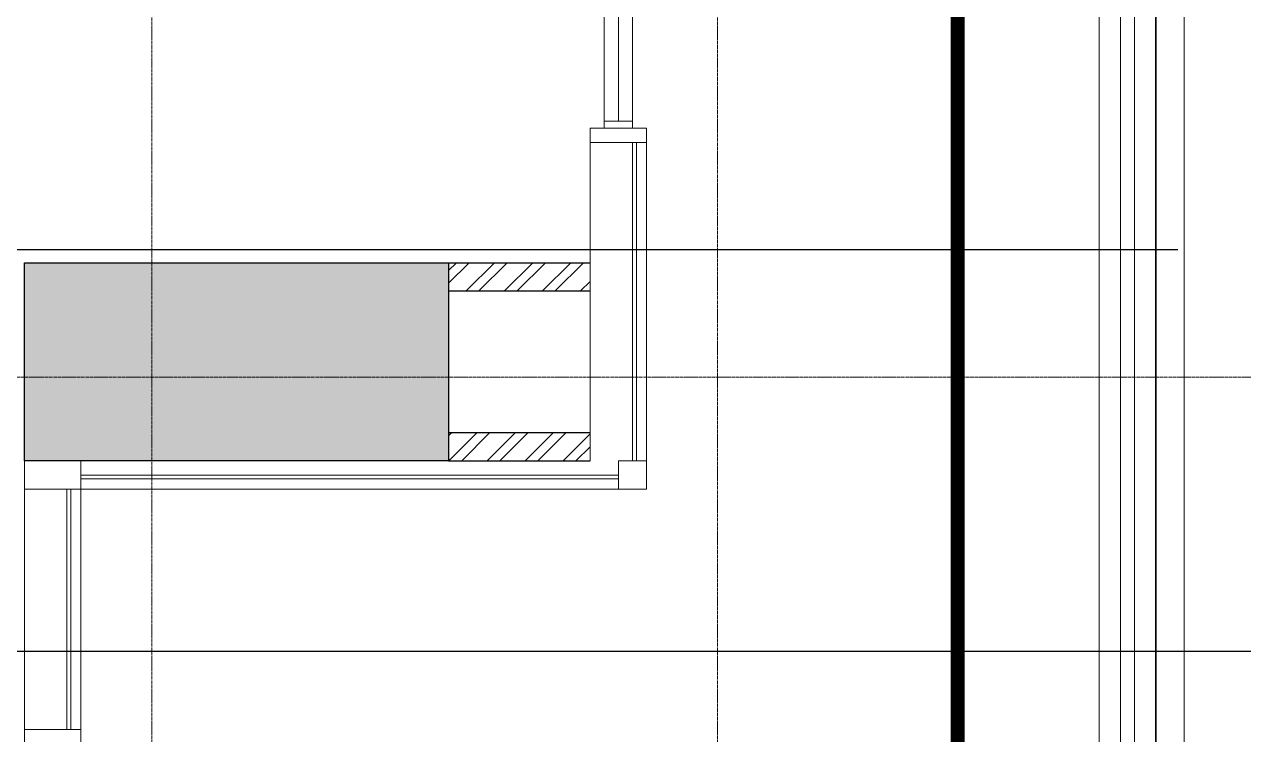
# Model space of a CAD drawing. Header units: millimetres. Extents: x -9226 to 166212, y -13 to 97274.
# Drawn here: x 46500 to 50811, y 49862 to 52372 of the extents above; entities that cross this region are included whole.
import ezdxf

# ---------------------------------------------------------------- set-up
doc = ezdxf.new("R2010")
doc.units = ezdxf.units.MM
doc.linetypes.add('23491-A-XR-GRID$0$23288-XR-Unit GRIDS$0$CENTER2', pattern=[28.575, 19.05, -3.175, 3.175, -3.175])
doc.linetypes.add('23491-GN-XR-PLOT LIMIT$0$DASHED', pattern=[0.75, 0.5, -0.25])
doc.layers.get('0').update_dxf_attribs({"color": 8})
doc.layers.get('Defpoints').update_dxf_attribs({"color": 8})
for name, color, linetype in [('05 - 2ND - 3RD COLUMNS LAYOUT$0$23491-A-XR-GROUND TO PODIUM 3-COL$0$COLUMN', 8, 'Continuous'), ('05 - 2ND - 3RD COLUMNS LAYOUT$0$23491-A-XR-GROUND TO PODIUM 3-COL$0$HATCH', 8, 'Continuous'), ('1.INS', 8, 'Continuous'), ('1.STR', 8, 'Continuous'), ('23491-GN-XR-PLOT LIMIT$0$ARCADE', 8, 'Continuous'), ('23491-GN-XR-PLOT LIMIT$0$BUILDING', 8, 'Continuous'), ('23491-GN-XR-PLOT LIMIT$0$RETAIL', 8, 'Continuous'), ('cloud', 15, 'Continuous')]:
    doc.layers.add(name, color=color, linetype=linetype)
for name, color, linetype, lineweight in [('05 - 2ND - 3RD COLUMNS LAYOUT$0$MH COL', 15, 'Continuous', 0), ('1.TAGGING', 7, 'Continuous', 5), ('1.XREF', 8, 'Continuous', 9), ('23491-A-XR-GRID$0$G-ANNO-GRID', 8, '23491-A-XR-GRID$0$23288-XR-Unit GRIDS$0$CENTER2', 0), ('23491-XR-AR-2ND FLOOR PLAN$0$23491-XR-AR-2ND FLOOR PLAN$0$23491-XR-AR-TYP-FLOOR$0$A-WALL-PATT', 8, 'Continuous', 5), ('23491-XR-AR-2ND FLOOR PLAN$0$23491-XR-AR-2ND FLOOR PLAN$0$A-WALL', 8, 'Continuous', 30), ('23491-XR-AR-2ND FLOOR PLAN$0$23491-XR-AR-TYP FLOOR 2ND TO 18TH$0$23491-XR-AR-TYP-FLOOR$0$A-FLOR-HRAL', 8, 'Continuous', 15), ('23491-XR-AR-2ND FLOOR PLAN$0$23491-XR-AR-TYP FLOOR 2ND TO 18TH$0$23491-XR-AR-TYP-FLOOR$0$A-FLOR-PN00', 8, 'Continuous', 5), ('23491-XR-AR-2ND FLOOR PLAN$0$23491-XR-AR-TYP FLOOR 2ND TO 18TH$0$23491-XR-AR-TYP-FLOOR$0$A-FLOR-PN01', 8, 'Continuous', 9), ('23491-XR-AR-2ND FLOOR PLAN$0$23491-XR-AR-TYP-FLOOR$0$A-Glaz-Sill', 8, 'Continuous', 5), ('23491-XR-AR-2ND FLOOR PLAN$0$23491-XR-AR-TYP-FLOOR$0$A-GLAZ-WNDO', 8, 'Continuous', 13), ('23491-XR-AR-2ND FLOOR PLAN$0$A-ANNO-DIMS', 8, 'Continuous', 5), ('23491-XR-AR-2ND FLOOR PLAN$0$A-WALL-CAVI', 8, 'Continuous', 15), ('23491-XR-AR-2ND FLOOR PLAN$0$NEC- Glass', 8, 'Continuous', 5), ('A-ANNO-DIMS', 8, 'Continuous', 9), ('MH DIM', 15, 'Continuous', 0), ('MH SLAB', 15, 'Continuous', 0)]:
    doc.layers.add(name, color=color, linetype=linetype, lineweight=lineweight)
doc.styles.add('ROMANS', font='isocp.shx', dxfattribs={"width": 0.8})
doc.dimstyles.new('JSE', dxfattribs={"dimtxt": 50, "dimasz": 150, "dimexe": 0.18, "dimexo": 0.0625, "dimgap": 50, "dimtad": 0, "dimdec": 0, "dimrnd": 5, "dimzin": 0, "dimdsep": 46, "dimtxsty": 'ROMANS', "dimcen": 0.09, "dimclrd": 7, "dimclre": 7, "dimclrt": 7, "dimadec": 0, "dimazin": 0, "dimtfac": 1, "dimtdec": 0, "dimtofl": 0, "dimtmove": 0, "dimatfit": 3, "dimfxl": 1, "dimtolj": 1, "dimtzin": 0, "dimarcsym": 1})
doc.dimstyles.new('JSE-1.25', dxfattribs={"dimtxt": 200, "dimasz": 150, "dimexe": 0.18, "dimexo": 0.0625, "dimgap": 20, "dimtad": 1, "dimdec": 0, "dimrnd": 5, "dimzin": 0, "dimdsep": 46, "dimtxsty": 'ROMANS', "dimcen": 0.09, "dimclrd": 256, "dimclre": 256, "dimclrt": 7, "dimadec": 0, "dimazin": 0, "dimtfac": 1, "dimtdec": 0, "dimtofl": 0, "dimtmove": 0, "dimatfit": 3, "dimfxl": 1, "dimtolj": 1, "dimtzin": 0, "dimarcsym": 0})
pattern_1 = [(45, (-0.065, -0.25), (-67.35192, 67.35192), []), (45, (44.84, -0.25), (-67.35192, 67.35192), [])]

# ---------------------------------------------------------------- blocks, each defined once
blk = doc.blocks.new('23491-XR-AR-2ND FLOOR PLAN$0$A$C1cb4348e')
at = {"layer": '23491-XR-AR-2ND FLOOR PLAN$0$23491-XR-AR-TYP-FLOOR$0$A-Glaz-Sill', "color": 8}
for p, q in [((100, 800), (100, 1525)), ((0, 750), (0, 25))]:
    blk.add_line(p, q, dxfattribs=at)
at = {"layer": '23491-XR-AR-2ND FLOOR PLAN$0$NEC- Glass', "color": 8}
for points in [[(100, 1550), (100, 1525), (0, 1525), (0, 1550)], [(0, 1525), (0, 750), (50, 750), (50, 1525)], [(50, 25), (50, 800), (100, 800), (100, 25)], [(100, 0), (100, 25), (0, 25), (0, 0)]]:
    blk.add_lwpolyline(points, close=True, dxfattribs=at)
at = {"layer": 'Defpoints', "color": 8}
blk.add_line((100, 775), (153.9, 775), dxfattribs=at)
blk = doc.blocks.new('23491-XR-AR-2ND FLOOR PLAN$0$A$C9ab14087')
at = {"layer": '23491-XR-AR-2ND FLOOR PLAN$0$23491-XR-AR-TYP-FLOOR$0$A-Glaz-Sill', "color": 8}
for p, q in [((950, -26725, 0), (950, -27850.6, 0)), ((1150, -27850.6, 0), (1150, -26725, 0)), ((-850, -27850.6, 0), (950, -27850.6, 0)), ((-1050, -27950.6, 0), (-1050, -28800, 0)), ((1050, -27950.6, 0), (-850, -27950.6, 0)), ((-850, -28800, 0), (-850, -27950.6, 0))]:
    blk.add_line(p, q, dxfattribs=at)
at = {"layer": '23491-XR-AR-2ND FLOOR PLAN$0$23491-XR-AR-TYP-FLOOR$0$A-GLAZ-WNDO', "color": 8}
for points in [[(1150, -26675), (1150, -26725), (950, -26725), (950, -26675)], [(-850, -28800), (-850, -28850), (-1050, -28850), (-1050, -28800)]]:
    blk.add_lwpolyline(points, close=True, dxfattribs=at)
at = {"layer": '23491-XR-AR-2ND FLOOR PLAN$0$23491-XR-AR-TYP-FLOOR$0$A-GLAZ-WNDO', "color": 8, "elevation": 0}
for points in [[(-1050, -27950.6), (-850, -27950.6), (-850, -27850.6), (-1050, -27850.6)], [(1150, -27950.6), (1050, -27950.6), (1050, -27850.6), (1150, -27850.6)]]:
    blk.add_lwpolyline(points, close=True, dxfattribs=at)
at = {"layer": '23491-XR-AR-2ND FLOOR PLAN$0$NEC- Glass', "color": 8}
for p, q in [((1100, -27850.6, 0), (1100, -26725)), ((1114, -27850.6, 0), (1114, -26725)), ((1050, -27900.6, 0), (-850, -27900.6, 0)), ((1050, -27914.6, 0), (-850, -27914.6, 0)), ((-900, -28800), (-900, -27950.6, 0)), ((-886, -28800), (-886, -27950.6, 0))]:
    blk.add_line(p, q, dxfattribs=at)
at = {"layer": '23491-XR-AR-2ND FLOOR PLAN$0$A-ANNO-DIMS', "color": 8}
blk.add_blockref('23491-XR-AR-2ND FLOOR PLAN$0$A$C1cb4348e', (1000, -26675), dxfattribs=at)
blk = doc.blocks.new('23491-GN-XR-PLOT LIMIT')
at = {"layer": '23491-GN-XR-PLOT LIMIT$0$ARCADE', "color": 8}
blk.add_lwpolyline([(48271.7, 23525.6, 0.000496), (5000, 16088.4), (5000, 11014.2, -0.000526), (50902.2, 18902.5), (55000, 23715.1), (55000, 82243.6), (50763.6, 86480), (9264.6, 86480), (5000, 82215.4), (5000, 81480), (48692.6, 81480), (50500, 80172.6), (50500, 25555.4)], format="xyb", close=True, dxfattribs=at)
at = {"layer": '23491-GN-XR-PLOT LIMIT$0$BUILDING', "color": 8, "linetype": '23491-GN-XR-PLOT LIMIT$0$DASHED', "ltscale": 15, "flags": 128}
blk.add_lwpolyline([(48692.6, 81480), (11335.6, 81480), (10000, 80144.4), (10000, 6804.2, -0.000414), (46066.1, 13003.5), (50500, 17623.6), (50500, 80172.6)], format="xyb", close=True, dxfattribs=at)
at = {"layer": '23491-GN-XR-PLOT LIMIT$0$RETAIL', "color": 8}
blk.add_lwpolyline([(48271.7, 23525.6), (50500, 25555.4), (50500, 80172.6), (48692.6, 81480), (5000, 81480), (5000, 71480), (40000, 71480), (40000, 32256.2, 0.000401), (5000, 26236.7), (5000, 16088.4, -0.000496)], format="xyb", close=True, dxfattribs=at)
blk = doc.blocks.new('23491-XR-AR-2ND FLOOR PLAN')
at = {"layer": '23491-XR-AR-2ND FLOOR PLAN$0$23491-XR-AR-2ND FLOOR PLAN$0$23491-XR-AR-TYP-FLOOR$0$A-WALL-PATT'}
h = blk.add_hatch(dxfattribs=at)
h.set_pattern_fill('ANSI32', color=8, scale=10)
h.set_pattern_definition(pattern_1)
h.paths.add_polyline_path([(47999.9, 51429.8), (48499.9, 51429.8), (48499.9, 51529.8), (47999.9, 51529.8)])
h = blk.add_hatch(dxfattribs=at)
h.set_pattern_fill('ANSI32', color=8, scale=10)
h.set_pattern_definition(pattern_1)
h.paths.add_polyline_path([(47999.9, 50929.8), (48499.9, 50929.8), (48499.9, 50829.8), (47999.9, 50829.8)])
at = {"layer": '23491-XR-AR-2ND FLOOR PLAN$0$23491-XR-AR-2ND FLOOR PLAN$0$A-WALL', "color": 8}
for p, q in [((47999.9, 51529.8), (48499.9, 51529.8)), ((47999.9, 51429.8), (48499.9, 51429.8)), ((47999.9, 50929.8), (48499.9, 50929.8)), ((47999.9, 50829.8), (48499.9, 50829.8))]:
    blk.add_line(p, q, dxfattribs=at)
at = {"layer": '23491-XR-AR-2ND FLOOR PLAN$0$23491-XR-AR-TYP FLOOR 2ND TO 18TH$0$23491-XR-AR-TYP-FLOOR$0$A-FLOR-HRAL', "color": 8}
for points in [[(43850, 81405), (48500, 81405, -0.414214), (50425, 79480), (50425, 19058.3)], [(43850, 81355), (48500, 81355, -0.414214), (50375, 79480), (50375, 19049.7)]]:
    blk.add_lwpolyline(points, format="xyb", dxfattribs=at)
at = {"layer": '23491-XR-AR-2ND FLOOR PLAN$0$23491-XR-AR-TYP FLOOR 2ND TO 18TH$0$23491-XR-AR-TYP-FLOOR$0$A-FLOR-PN00', "color": 8}
blk.add_lwpolyline([(29250, 81580), (48500, 81580, -0.414214), (50600, 79480), (50600, 18944.4, -0.209971), (49952.9, 17471.5), (44238, 12871.7)], format="xyb", dxfattribs=at)
at = {"layer": '23491-XR-AR-2ND FLOOR PLAN$0$23491-XR-AR-TYP FLOOR 2ND TO 18TH$0$23491-XR-AR-TYP-FLOOR$0$A-FLOR-PN01', "color": 8}
for points in [[(43850, 81480), (48500, 81480, -0.414214), (50500, 79480), (50500, 18868.3)], [(43850, 81280), (48500, 81280, -0.414214), (50300, 79480), (50300, 19036.9)]]:
    blk.add_lwpolyline(points, format="xyb", dxfattribs=at)
at = {"layer": '23491-XR-AR-2ND FLOOR PLAN$0$A-ANNO-DIMS', "color": 8}
blk.add_blockref('23491-XR-AR-2ND FLOOR PLAN$0$A$C9ab14087', (47550, 78680), dxfattribs=at)
at = {"layer": '23491-XR-AR-2ND FLOOR PLAN$0$A-WALL-CAVI', "color": 8}
blk.add_blockref('23491-GN-XR-PLOT LIMIT', (0, 0), dxfattribs=at)
blk = doc.blocks.new('23491-A-XR-GRID')
at = {"layer": '23491-A-XR-GRID$0$G-ANNO-GRID', "color": 8, "ltscale": 0.5}
for p, q in [((46950, 96273.8), (46950, 35106.4)), ((48950, 96273.8), (48950, 35129.3)), ((-8075.9, 51125.3, 0), (56827.8, 51125.3, 0))]:
    blk.add_line(p, q, dxfattribs=at)
blk = doc.blocks.new('05 - 2ND - 3RD COLUMNS LAYOUT')
at = {"layer": '05 - 2ND - 3RD COLUMNS LAYOUT$0$23491-A-XR-GROUND TO PODIUM 3-COL$0$HATCH'}
h = blk.add_hatch(color=256, dxfattribs=at)
h.dxf.hatch_style = 1
h.paths.add_polyline_path([(46499.9, 50829.8), (46499.9, 51529.8), (47999.9, 51529.8), (47999.9, 50829.8)])
at = {"layer": '05 - 2ND - 3RD COLUMNS LAYOUT$0$23491-A-XR-GROUND TO PODIUM 3-COL$0$COLUMN', "elevation": 0}
blk.add_lwpolyline([(46499.9, 50829.8), (46499.9, 51529.8), (47999.9, 51529.8), (47999.9, 50829.8)], close=True, dxfattribs=at)
blk = doc.blocks.new('XREF')
at = {"layer": 'A-ANNO-DIMS', "color": 8}
blk.add_blockref('23491-XR-AR-2ND FLOOR PLAN', (0, 0), dxfattribs=at)
blk.add_blockref('23491-A-XR-GRID', (0, 0))
at = {"layer": 'A-ANNO-DIMS'}
blk.add_blockref('05 - 2ND - 3RD COLUMNS LAYOUT', (0, 0), dxfattribs=at)
blk = doc.blocks.new('I LOVE U05 - 2ND - 3RD COLUMNS LAYOUT$0$A$C9456dc06')
at = {"layer": '05 - 2ND - 3RD COLUMNS LAYOUT$0$23491-A-XR-GROUND TO PODIUM 3-COL$0$HATCH'}
h = blk.add_hatch(color=15, dxfattribs=at)
h.dxf.hatch_style = 1
h.paths.add_polyline_path([(8650, 16650), (8650, 17350), (10150, 17350), (10150, 16650)])
at = {"layer": '05 - 2ND - 3RD COLUMNS LAYOUT$0$MH COL', "color": 15, "ltscale": 5, "elevation": 0}
blk.add_lwpolyline([(8650, 16650), (8650, 17350), (10150, 17350), (10150, 16650)], close=True, dxfattribs=at)
blk = doc.blocks.new('I LOVE U05 - 2ND - 3RD COLUMNS LAYOUT')
at = {"color": 15}
blk.add_blockref('I LOVE U05 - 2ND - 3RD COLUMNS LAYOUT$0$A$C9456dc06', (39456, 35273.4, 0), dxfattribs=at)
blk = doc.blocks.new('I LOVE USTR')
at = {"layer": 'MH SLAB', "const_width": 50}
blk.add_lwpolyline([(43216.4, 17719.1), (44047.4, 12883.2, -0.093317), (43355.2, 12622.3), (12015.4, 7239.6, -0.414199), (10629.5, 8219), (9935.6, 12256.9), (11019.7, 12443.2), (9740.9, 19884.8), (10254.3, 19973), (10238.2, 20067), (12308.6, 20422.8), (10825.9, 29051.1, -0.414214), (11805.3, 30437), (26850, 33022.3), (26850, 34179.9), (27600.4, 34180), (27600.4, 79563.2, -0.414214), (29600.4, 81563.2), (37750, 81563.2), (47799.9, 81563.2, -0.414214), (49799.9, 79563.2), (49799.9, 18850.6), (43216.4, 17719.1)], format="xyb", dxfattribs=at)
at = {"layer": 'MH DIM', "color": 15}
blk.add_blockref('I LOVE U05 - 2ND - 3RD COLUMNS LAYOUT', (-1606, -1093.4, 0), dxfattribs=at)
blk = doc.blocks.new('A$C32d94600')
at = {"layer": 'cloud', "color": 15}
blk.add_blockref('I LOVE USTR', (-5100, -86375.9, 0), dxfattribs=at)

msp = doc.modelspace()

# ---------------------------------------------------------------- block references
at = {"layer": '1.STR'}
msp.add_blockref('A$C32d94600', (5100, 86375.3), dxfattribs=at)

# ---------------------------------------------------------------- next in the draw order: block references
at = {"layer": '1.XREF'}
msp.add_blockref('XREF', (0, 0), dxfattribs=at)

# ---------------------------------------------------------------- next in the draw order: leaders
at = {"layer": '1.INS'}
msp.add_leader([(41954.4, 51576), (50578.5, 51576)], dimstyle='JSE', override={"dimgap": 50, "dimtad": 0}, dxfattribs=at)
at = {"layer": '1.TAGGING', "color": 6}
msp.add_leader([(42380.9, 50157, 0), (55000, 50157.3, 0)], dimstyle='JSE-1.25', override={"dimgap": 20, "dimtad": 0}, dxfattribs=at)

doc.saveas('drawing.dxf')
